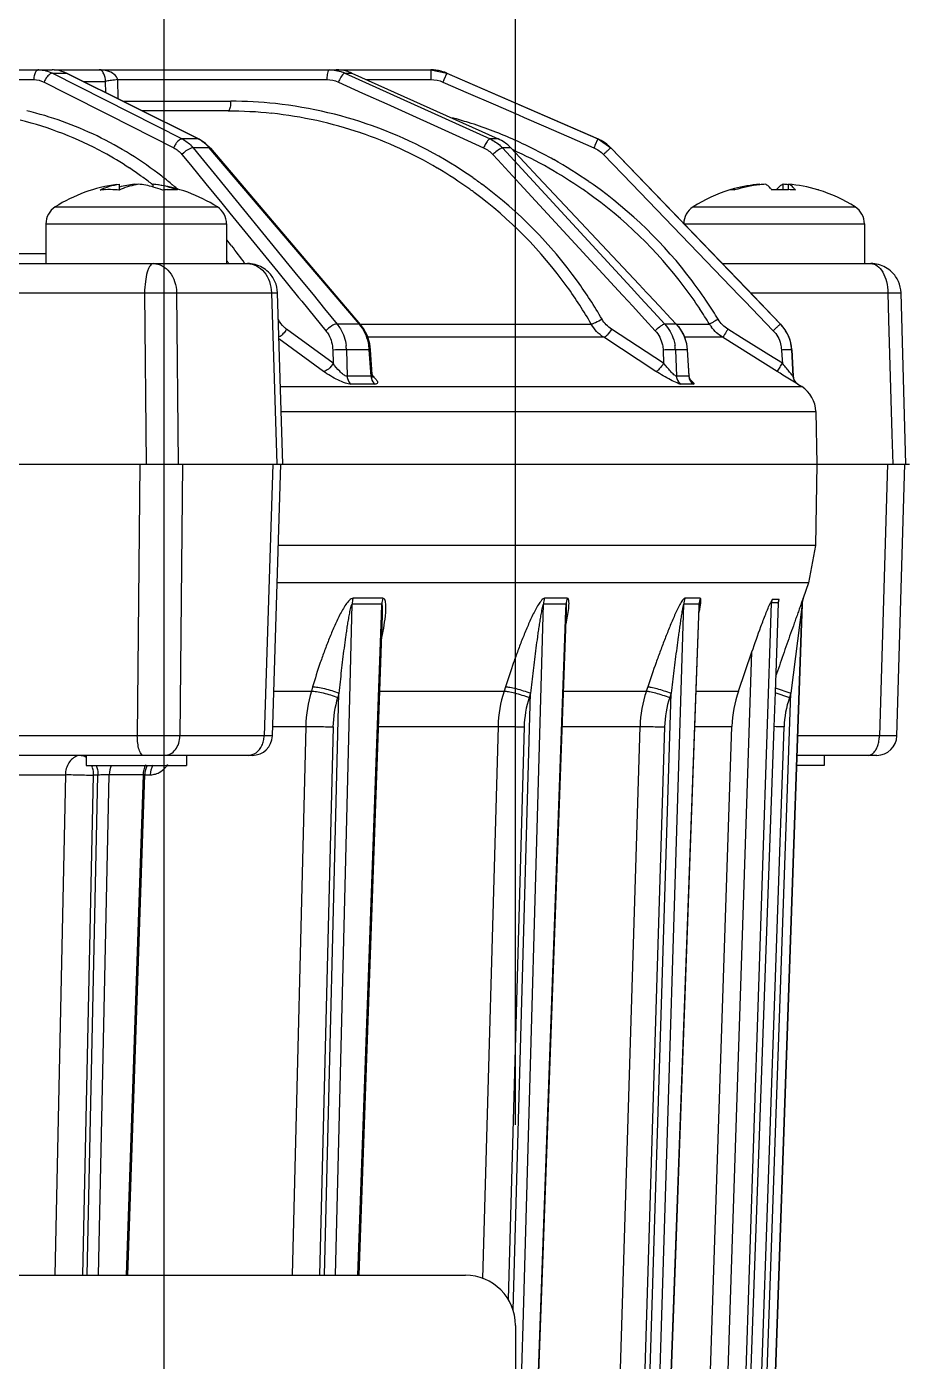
# Model space of a CAD drawing. Header units: millimetres. Extents: x -6 to 705, y -10 to 538.
# Drawn here: x 644.23 to 653.02, y 327.87 to 341.17 of the extents above; entities that cross this region are included whole.
import ezdxf

# ---------------------------------------------------------------- set-up
doc = ezdxf.new("R2010")
doc.units = ezdxf.units.MM
doc.layers.add('02___PRT_ALL_AXES', color=7, linetype='Continuous')
doc.layers.add('\\M+5B1EA\\M+5D7A2\\M+5B2E3', color=7, linetype='Continuous', lineweight=25)

msp = doc.modelspace()

# ---------------------------------------------------------------- linework, layer by layer
at = {"color": 0, "linetype": 'Continuous', "lineweight": -3}
for p, q in [((641.341, 340.742), (644.484, 340.742)), ((644.488, 340.709), (644.623, 340.709)), ((644.488, 340.709), (645.779, 340.053)), ((644.505, 340.742), (648.257, 340.742)), ((644.623, 340.709), (644.633, 340.706)), ((645.937, 340.053), (644.623, 340.709)), ((645.947, 340.051), (644.633, 340.706)), ((647.399, 340.709), (647.469, 340.709)), ((647.399, 340.709), (648.846, 340.053)), ((647.469, 340.709), (648.928, 340.053)), ((648.256, 340.742), (648.256, 340.645)), ((648.257, 340.742), (648.416, 340.709)), ((648.416, 340.709), (648.386, 340.643)), ((648.416, 340.709), (648.416, 340.709)), ((648.416, 340.709), (649.921, 340.053)), ((648.416, 340.709), (649.92, 340.053)), ((642.434, 340.645), (644.3, 340.645)), ((644.404, 340.62), (644.619, 340.511)), ((644.428, 340.665), (644.415, 340.643)), ((644.794, 340.626), (645.016, 340.626)), ((645.019, 340.514), (645.016, 340.626)), ((645.027, 340.629), (645.017, 340.626)), ((645.138, 340.645), (647.22, 340.645)), ((645.143, 340.452), (645.138, 340.645)), ((647.335, 340.62), (647.576, 340.511)), ((647.61, 340.645), (648.256, 340.645)), ((648.376, 340.62), (648.627, 340.511)), ((644.619, 340.511), (645.049, 340.293)), ((646.262, 340.428), (645.19, 340.428)), ((647.576, 340.511), (647.817, 340.402)), ((648.627, 340.511), (648.878, 340.402)), ((645.049, 340.293), (645.695, 339.965)), ((646.236, 340.332), (645.384, 340.332)), ((646.236, 340.332), (646.236, 340.332)), ((647.817, 340.402), (648.541, 340.074)), ((648.878, 340.402), (649.128, 340.293)), ((649.128, 340.293), (649.185, 340.268)), ((649.185, 340.268), (649.379, 340.184)), ((649.379, 340.184), (649.63, 340.074)), ((645.937, 340.053), (645.779, 340.053)), ((645.937, 340.053), (645.947, 340.051)), ((648.541, 340.074), (648.782, 339.965)), ((648.928, 340.053), (648.846, 340.053)), ((649.63, 340.074), (649.88, 339.965)), ((649.92, 340.053), (649.89, 339.988)), ((649.921, 340.053), (649.92, 340.053)), ((649.921, 340.053), (650.049, 339.964)), ((645.795, 339.916), (645.777, 339.898)), ((645.777, 339.898), (645.862, 339.795)), ((646.049, 339.964), (645.889, 339.964)), ((645.889, 339.964), (645.961, 339.876)), ((646.795, 339.088), (646.049, 339.964)), ((647.557, 338.204), (646.063, 339.96)), ((648.874, 339.898), (648.923, 339.845)), ((649.052, 339.964), (648.97, 339.964)), ((648.97, 339.964), (649.008, 339.923)), ((649.008, 339.923), (649.238, 339.673)), ((649.052, 339.964), (649.326, 339.673)), ((649.977, 339.898), (650.257, 339.607)), ((650.049, 339.964), (650.049, 339.964)), ((650.049, 339.964), (651.739, 338.209)), ((650.049, 339.964), (651.399, 338.562)), ((645.862, 339.795), (646.015, 339.607)), ((645.961, 339.876), (646.127, 339.673)), ((648.923, 339.845), (649.143, 339.607)), ((646.127, 339.673), (646.843, 338.795)), ((649.238, 339.673), (650.25, 338.574)), ((649.326, 339.673), (650.33, 338.603)), ((645.154, 339.546), (645.154, 339.602)), ((645.303, 339.596), (645.303, 339.602)), ((645.491, 339.574), (645.491, 339.602)), ((646.015, 339.607), (646.174, 339.412)), ((649.143, 339.607), (650.165, 338.496)), ((650.257, 339.607), (651.328, 338.494)), ((651.255, 339.548), (651.239, 339.547)), ((651.531, 339.597), (651.531, 339.602)), ((651.652, 339.547), (651.654, 339.547)), ((651.765, 339.548), (651.765, 339.602)), ((651.819, 339.548), (651.819, 339.602)), ((652.116, 339.545), (652.121, 339.544)), ((644.515, 339.376), (646.13, 339.376)), ((646.174, 339.412), (646.253, 339.315)), ((650.867, 339.376), (652.483, 339.376)), ((646.253, 339.315), (646.492, 339.022)), ((644.422, 339.207), (646.222, 339.207)), ((647.044, 338.795), (646.795, 339.088)), ((650.778, 339.207), (652.575, 339.207)), ((646.492, 339.022), (646.731, 338.73)), ((644.422, 338.909), (642.618, 338.909)), ((642.782, 338.812), (645.811, 338.812)), ((646.123, 338.812), (646.429, 338.812)), ((646.731, 338.73), (646.939, 338.475)), ((646.843, 338.795), (646.932, 338.687)), ((646.932, 338.687), (647.083, 338.502)), ((647.294, 338.502), (647.044, 338.795)), ((651.159, 338.812), (652.639, 338.812)), ((650.25, 338.574), (650.316, 338.502)), ((650.33, 338.603), (650.404, 338.524)), ((651.399, 338.562), (651.739, 338.209)), ((642.909, 338.52), (645.405, 338.52)), ((645.405, 338.52), (645.42, 336.812)), ((645.723, 338.52), (645.738, 336.812)), ((645.723, 338.52), (646.668, 338.52)), ((646.668, 338.52), (646.729, 338.521)), ((646.668, 338.52), (646.721, 336.812)), ((646.783, 336.812), (646.729, 338.521)), ((646.939, 338.475), (646.97, 338.436)), ((646.97, 338.436), (647.098, 338.28)), ((647.083, 338.502), (647.197, 338.362)), ((647.544, 338.209), (647.294, 338.502)), ((650.165, 338.496), (650.221, 338.436)), ((650.221, 338.436), (650.264, 338.389)), ((650.316, 338.502), (650.348, 338.467)), ((650.348, 338.467), (650.473, 338.332)), ((650.404, 338.524), (650.425, 338.502)), ((650.425, 338.502), (650.53, 338.391)), ((651.328, 338.494), (651.384, 338.436)), ((651.384, 338.436), (651.667, 338.143)), ((651.44, 338.52), (652.808, 338.52)), ((652.808, 338.52), (652.816, 338.25)), ((652.988, 336.812), (652.939, 338.521)), ((647.197, 338.362), (647.322, 338.209)), ((650.264, 338.389), (650.388, 338.254)), ((650.473, 338.332), (650.586, 338.209)), ((650.53, 338.391), (650.647, 338.266)), ((647.283, 337.819), (646.819, 338.158)), ((647.098, 338.28), (647.21, 338.143)), ((647.544, 338.209), (647.322, 338.209)), ((647.557, 338.209), (649.853, 338.209)), ((647.586, 338.165), (647.557, 338.204)), ((650.315, 337.988), (650.055, 338.158)), ((650.388, 338.254), (650.491, 338.143)), ((650.701, 338.209), (650.586, 338.209)), ((650.647, 338.266), (650.701, 338.209)), ((650.701, 338.209), (651.032, 338.209)), ((650.704, 338.208), (650.701, 338.209)), ((650.737, 338.168), (650.704, 338.208)), ((650.779, 338.094), (650.737, 338.168)), ((651.351, 338.073), (651.215, 338.158)), ((651.739, 338.209), (651.739, 338.209)), ((652.816, 338.25), (652.849, 337.113)), ((647.187, 337.738), (646.743, 338.062)), ((649.978, 338.077), (647.629, 338.077)), ((650.498, 337.738), (649.978, 338.077)), ((651.162, 338.077), (650.785, 338.077)), ((651.164, 338.079), (651.162, 338.077)), ((651.704, 337.738), (651.162, 338.077)), ((651.569, 337.936), (651.351, 338.073)), ((647.279, 337.95), (647.283, 337.819)), ((647.415, 337.952), (647.422, 337.69)), ((647.643, 337.952), (647.415, 337.952)), ((647.66, 337.69), (647.643, 337.952)), ((647.653, 337.953), (647.656, 337.953)), ((647.672, 337.705), (647.656, 337.953)), ((650.488, 337.876), (650.315, 337.988)), ((650.57, 337.95), (650.575, 337.819)), ((650.692, 337.952), (650.703, 337.69)), ((650.81, 337.952), (650.692, 337.952)), ((650.813, 337.953), (650.81, 337.952)), ((650.81, 337.952), (650.826, 337.69)), ((650.829, 337.693), (650.813, 337.953)), ((651.622, 337.904), (651.569, 337.936)), ((651.757, 337.819), (651.622, 337.904)), ((651.75, 337.95), (651.755, 337.852)), ((651.85, 337.952), (651.864, 337.69)), ((651.851, 337.952), (651.85, 337.952)), ((651.865, 337.69), (651.851, 337.952)), ((650.575, 337.819), (650.488, 337.876)), ((651.731, 337.778), (651.706, 337.74)), ((651.755, 337.852), (651.757, 337.819)), ((647.66, 337.69), (647.422, 337.69)), ((650.826, 337.69), (650.703, 337.69)), ((651.706, 337.74), (651.704, 337.738)), ((651.734, 337.719), (651.704, 337.738)), ((651.763, 337.701), (651.734, 337.719)), ((651.911, 337.61), (651.763, 337.701)), ((651.865, 337.69), (651.864, 337.69)), ((646.758, 337.586), (651.95, 337.586)), ((647.701, 337.61), (647.463, 337.61)), ((650.871, 337.61), (650.748, 337.61)), ((646.766, 337.337), (652.091, 337.337)), ((652.849, 337.113), (652.858, 336.812)), ((643.97, 336.812), (646.842, 336.812)), ((645.357, 336.812), (645.332, 334.107)), ((645.781, 336.812), (645.757, 334.107)), ((646.681, 336.812), (646.595, 334.107)), ((646.678, 334.106), (646.763, 336.812)), ((646.842, 336.812), (652.1, 336.812)), ((652.1, 336.812), (652.086, 336.004)), ((652.1, 336.812), (653.022, 336.812)), ((652.803, 336.812), (652.724, 334.107)), ((652.898, 334.106), (652.977, 336.812)), ((652.086, 336.004), (646.737, 336.004)), ((652.086, 336.004), (652.019, 335.63)), ((652.019, 335.63), (646.726, 335.63)), ((652.019, 335.63), (651.966, 335.477)), ((647.305, 328.732), (647.471, 335.419)), ((647.767, 335.419), (647.471, 335.419)), ((647.777, 335.477), (647.481, 335.477)), ((647.763, 335.304), (647.767, 335.419)), ((649.175, 328.23), (649.378, 335.419)), ((649.604, 335.419), (649.378, 335.419)), ((649.614, 335.477), (649.388, 335.477)), ((649.602, 335.355), (649.604, 335.419)), ((650.376, 322.537), (650.775, 335.419)), ((650.459, 322.537), (650.927, 335.391)), ((650.928, 335.419), (650.775, 335.419)), ((650.939, 335.477), (650.785, 335.477)), ((650.927, 335.391), (650.928, 335.419)), ((650.943, 335.475), (650.939, 335.477)), ((651.222, 322.537), (651.65, 335.431)), ((651.955, 335.419), (651.505, 322.537)), ((651.505, 322.537), (651.954, 335.419)), ((651.638, 335.43), (651.65, 335.431)), ((651.716, 335.431), (651.65, 335.431)), ((651.723, 335.466), (651.656, 335.466)), ((651.716, 335.431), (651.694, 334.829)), ((651.716, 335.424), (651.716, 335.431)), ((651.954, 335.419), (651.843, 334.531)), ((651.955, 335.419), (651.954, 335.419)), ((651.955, 335.419), (651.966, 335.477)), ((651.966, 335.477), (651.965, 335.477)), ((647.541, 328.732), (647.773, 335.304)), ((647.738, 334.583), (647.763, 335.304)), ((649.138, 322.537), (649.602, 335.355)), ((649.375, 328.934), (649.608, 335.354)), ((651.042, 322.541), (651.454, 334.942)), ((651.32, 334.552), (651.454, 334.942)), ((651.694, 334.829), (651.684, 334.543)), ((647.078, 334.595), (647.066, 334.552)), ((647.53, 328.732), (647.738, 334.583)), ((648.999, 334.595), (648.985, 334.552)), ((650.416, 334.595), (650.402, 334.552)), ((651.685, 334.585), (651.843, 334.531)), ((646.692, 334.552), (647.066, 334.552)), ((647.196, 328.732), (647.34, 334.531)), ((647.34, 334.531), (647.328, 334.489)), ((647.747, 334.552), (648.985, 334.552)), ((649.075, 328.387), (649.249, 334.531)), ((649.249, 334.531), (649.235, 334.489)), ((649.579, 334.552), (650.402, 334.552)), ((650.278, 322.539), (650.65, 334.531)), ((650.65, 334.531), (650.635, 334.489)), ((650.899, 334.552), (651.32, 334.552)), ((651.425, 322.539), (651.843, 334.531)), ((651.684, 334.543), (651.672, 334.196)), ((651.683, 334.538), (651.828, 334.489)), ((651.843, 334.531), (651.828, 334.489)), ((646.678, 334.2), (647.01, 334.2)), ((647.01, 334.2), (646.874, 328.732)), ((647.282, 334.195), (647.146, 328.732)), ((647.734, 334.2), (648.926, 334.2)), ((648.926, 334.2), (648.771, 328.7)), ((649.186, 334.195), (649.025, 328.492)), ((649.566, 334.2), (650.339, 334.2)), ((650.339, 334.2), (650.134, 327.534)), ((650.583, 334.195), (650.378, 327.529)), ((650.886, 334.2), (651.255, 334.2)), ((651.034, 327.534), (651.255, 334.2)), ((651.672, 334.196), (651.436, 327.622)), ((651.773, 334.195), (651.542, 327.529)), ((645.332, 334.107), (643.593, 334.107)), ((646.595, 334.107), (645.757, 334.107)), ((646.678, 334.106), (646.595, 334.107)), ((652.724, 334.107), (651.909, 334.107)), ((646.478, 333.912), (643.811, 333.912)), ((652.698, 333.912), (651.903, 333.912)), ((643.661, 333.719), (644.616, 333.719)), ((644.616, 333.719), (644.51, 328.732)), ((644.894, 333.714), (644.788, 328.732)), ((644.834, 328.732), (644.94, 333.714)), ((644.94, 333.714), (644.894, 333.714)), ((644.946, 328.732), (645.052, 333.719)), ((645.39, 333.719), (645.052, 333.719)), ((645.39, 333.719), (645.221, 328.732)), ((645.237, 328.732), (645.406, 333.719)), ((645.406, 333.719), (645.39, 333.719)), ((645.406, 333.719), (645.465, 333.719)), ((649.144, 322.537), (649.375, 328.934)), ((640.382, 328.732), (648.6, 328.732)), ((649.1, 328.232), (649.1, 298.232)), ((649.1, 325.557), (649.175, 328.23))]:
    msp.add_line(p, q, dxfattribs=at)
for points in [[(644.633, 340.706), (644.605, 340.719), (644.572, 340.73)], [(646.063, 339.959), (646.012, 340.009), (645.947, 340.051)], [(647.656, 337.953), (647.649, 338.012), (647.625, 338.092), (647.586, 338.165)], [(650.813, 337.953), (650.805, 338.013), (650.779, 338.094)], [(647.67, 337.688), (647.677, 337.681), (647.679, 337.678), (647.677, 337.682), (647.673, 337.694), (647.672, 337.705)], [(650.84, 337.651), (650.845, 337.647), (650.846, 337.646), (650.843, 337.649), (650.838, 337.658), (650.832, 337.672), (650.829, 337.69), (650.829, 337.693)], [(650.462, 322.537), (650.695, 328.934), (650.929, 335.391)], [(651.716, 335.424), (651.716, 335.425), (651.717, 335.431), (651.717, 335.434)]]:
    msp.add_lwpolyline(points, dxfattribs=at)
for centre, radius, start, end in [((644.484, 340.44), 0.301, 85.1876, 89.9934), ((644.483, 340.435), 0.307, 74.4993, 85.1538), ((644.479, 340.422), 0.321, 63.4247, 74.4489), ((647.314, 340.365), 0.377, 74.5787, 89.9508), ((647.245, 340.366), 0.376, 65.6545, 69.9564), ((647.313, 340.362), 0.38, 70.2644, 74.5539), ((647.313, 340.361), 0.381, 65.798, 70.2662), ((648.256, 340.342), 0.4, 86.4144, 89.9987), ((648.256, 340.341), 0.4, 82.705, 86.4156), ((648.256, 340.341), 0.4, 82.7047, 86.4162), ((648.256, 340.342), 0.4, 78.8589, 82.7028), ((648.256, 340.342), 0.4, 74.8746, 78.8587), ((648.256, 340.342), 0.4, 74.8739, 78.8587), ((648.256, 340.341), 0.4, 70.7422, 74.8713), ((648.256, 340.342), 0.4, 66.4645, 70.7443), ((644.493, 340.642), 0.193, 171.4915, 179.0109), ((644.599, 340.543), 0.21, 151.4036, 158.3692), ((647.588, 340.642), 0.368, 175.578, 179.4974), ((647.696, 340.465), 0.393, 152.9913, 156.706), ((654.631, 337.893), 6.823, 156.2247, 156.4364), ((646.261, 336.221), 4.208, 83.9069, 89.9817), ((646.235, 336.22), 4.111, 83.9118, 89.9845), ((646.234, 336.218), 4.114, 71.2394, 83.8952), ((646.258, 336.215), 4.214, 55.0301, 83.8763), ((647.268, 335.93), 4.498, 72.3627, 74.4576), ((647.268, 335.931), 4.498, 66.4422, 72.3625), ((646.22, 336.19), 4.145, 59.5567, 71.1893), ((648.769, 339.7), 0.387, 55.1277, 65.7707), ((648.765, 339.696), 0.393, 47.2853, 55.1163), ((647.264, 335.925), 4.504, 60.5325, 66.4335), ((649.76, 339.687), 0.4, 63.0145, 66.46), ((649.76, 339.686), 0.4, 59.4533, 63.0156), ((649.761, 339.687), 0.4, 51.952, 59.4514), ((645.89, 339.888), 0.21, 151.4045, 158.3691), ((645.605, 339.731), 0.368, 39.347, 43.3665), ((649.143, 339.81), 0.393, 152.9917, 156.7059), ((649.215, 339.553), 0.485, 131.5628, 134.59), ((648.684, 339.7), 0.389, 42.7042, 46.724), ((648.763, 339.693), 0.397, 43.1419, 47.2908), ((647.264, 335.927), 4.406, 60.5468, 65.7285), ((656.135, 337.237), 6.823, 156.2246, 156.4363), ((652.608, 337.162), 3.797, 133.4984, 133.8807), ((649.76, 339.686), 0.4, 48.0019, 51.9492), ((649.76, 339.687), 0.4, 43.9179, 48.0036), ((643.244, 336.718), 3.649, 54.4631, 56.5885), ((646.201, 336.157), 4.183, 54.2421, 59.5532), ((647.264, 335.927), 4.405, 55.4876, 60.548), ((647.263, 335.923), 4.507, 55.228, 60.5341), ((643.229, 336.696), 3.676, 53.9897, 54.4651), ((643.215, 336.676), 3.7, 52.1238, 53.9882), ((643.242, 336.665), 3.815, 51.1082, 52.2789), ((643.229, 336.649), 3.835, 50.2576, 51.1084), ((646.224, 336.155), 4.282, 53.5094, 55.1101), ((647.274, 335.938), 4.488, 54.6345, 55.2247), ((645.052, 338.601), 0.948, 92.2168, 95.5218), ((645.45, 338.917), 0.696, 115.2021, 115.6864), ((645.399, 338.677), 0.93, 95.8913, 105.278), ((645.227, 339.014), 0.593, 80.7837, 82.6402), ((645.417, 339.014), 0.593, 97.3598, 99.2166), ((645.245, 338.672), 0.936, 74.7492, 84.0815), ((645.397, 338.686), 0.921, 82.6265, 84.1196), ((645.235, 338.637), 0.971, 69.0062, 74.7394), ((645.662, 338.859), 0.69, 92.6802, 96.5236), ((645.66, 338.901), 0.647, 90.0057, 92.6844), ((643.219, 336.637), 3.851, 49.7595, 50.2578), ((643.208, 336.624), 3.868, 49.1543, 49.7594), ((646.201, 336.157), 4.183, 53.5272, 54.2419), ((646.145, 336.091), 4.269, 35.6781, 53.4558), ((646.169, 336.091), 4.366, 35.6851, 53.441), ((647.275, 335.943), 4.387, 54.6592, 55.4846), ((647.251, 335.916), 4.422, 37.0527, 54.6025), ((647.271, 335.934), 4.494, 36.9992, 54.6364), ((651.253, 339.484), 0.0641, 102.4553, 107.1207), ((651.65, 338.177), 1.43, 106.2657, 106.7113), ((651.65, 338.178), 1.429, 105.4775, 106.2657), ((651.65, 338.179), 1.428, 105.0303, 105.4774), ((651.649, 338.182), 1.425, 94.7267, 105.0326), ((651.703, 338.181), 1.427, 96.8904, 107.1001), ((651.702, 338.185), 1.422, 94.7214, 96.8839), ((651.771, 337.992), 1.556, 88.2369, 94.321), ((651.578, 337.974), 1.575, 86.4802, 87.2559), ((651.648, 338.185), 1.422, 83.1422, 85.2786), ((651.701, 338.182), 1.425, 73.2889, 85.2739), ((651.772, 338.026), 1.523, 85.6382, 88.2335), ((651.7, 338.177), 1.43, 72.9026, 73.2954), ((652.098, 339.484), 0.0641, 72.8805, 77.6911), ((644.622, 339.207), 0.2, 122.5789, 180), ((646.022, 339.207), 0.2, 0, 57.4211), ((650.975, 339.207), 0.2, 122.5789, 179.2744), ((652.375, 339.207), 0.2, 0, 57.4211), ((642.986, 336.408), 4.177, 38.1414, 39.1833), ((642.927, 336.362), 4.253, 35.2299, 38.1348), ((642.879, 336.351), 4.169, 36.2424, 36.6174), ((646.076, 336.038), 4.357, 29.8831, 35.7081), ((646.096, 336.035), 4.458, 29.8904, 35.7149), ((647.26, 335.928), 4.408, 33.5376, 37.0059), ((647.259, 335.924), 4.509, 33.5849, 37.0079), ((647.278, 335.937), 4.486, 31.1503, 33.5846), ((647.28, 335.941), 4.383, 31.1487, 33.5372), ((650.831, 337.797), 0.485, 131.5638, 134.5886), ((650.409, 337.935), 0.4, 38.4473, 43.1378), ((651.374, 338.416), 0.4, 211.1545, 216.221), ((651.451, 337.931), 0.4, 3, 43.9191), ((651.451, 337.931), 0.4, 39.6922, 43.9117), ((651.45, 337.931), 0.4, 31.8289, 39.69), ((651.45, 337.931), 0.4, 25.0519, 31.8213), ((651.45, 337.931), 0.4, 21.4219, 25.0465), ((651.451, 337.931), 0.4, 14.7248, 21.4221), ((651.45, 337.931), 0.4, 10.6491, 14.7156), ((646.956, 337.937), 0.459, 1.8391, 7.1228), ((647.566, 339.078), 1.129, 273.9266, 274.4199), ((650.279, 337.934), 0.413, 2.506, 8.3834), ((651.45, 337.935), 0.301, 3.0001, 14.8472), ((651.45, 337.931), 0.401, 3.0035, 10.6533), ((651.45, 337.931), 0.4, 2.9917, 8.4134), ((647.892, 340.235), 4.558, 327.3788, 327.9889), ((651.963, 337.695), 0.1, 182.9941, 238.0045), ((651.964, 337.695), 0.1, 183, 224.25), ((651.791, 337.331), 0.3, 1, 58), ((649.594, 335.412), 0.217, 162.3203, 178.1438), ((649.819, 335.412), 0.215, 162.1818, 178.1366), ((650.983, 335.411), 0.208, 161.5278, 178.0386), ((651.135, 335.412), 0.207, 161.4347, 178.0335), ((656.404, 333.036), 5.333, 152.893, 153.3205), ((651.771, 335.427), 0.121, 161.1665, 178.1679), ((651.837, 335.426), 0.121, 160.9925, 177.9688), ((652.155, 335.411), 0.201, 160.8591, 177.9518), ((648.37, 334.167), 1.36, 163.5238, 178.5985), ((648.412, 334.168), 1.131, 163.5418, 178.655), ((650.217, 334.163), 1.292, 162.4446, 178.353), ((650.26, 334.165), 1.075, 162.4569, 178.3956), ((651.581, 334.16), 1.242, 161.6117, 178.1844), ((651.617, 334.163), 1.034, 161.6188, 178.2152), ((652.469, 334.159), 1.215, 161.0899, 178.0605), ((652.777, 334.159), 1.004, 160.8569, 177.9702), ((651.201, 317.855), 16.35, 87.996, 88.3522), ((646.478, 334.112), 0.2, 270, 358.2012), ((646.348, 334.112), 0.248, 346.9358, 358.7661), ((652.698, 334.112), 0.2, 270, 358.3281), ((652.381, 334.112), 0.343, 350.6561, 359.1552), ((644.627, 333.724), 0.266, 14.5085, 19.4561), ((645.636, 333.712), 0.246, 166.5232, 178.3616), ((645.606, 333.712), 0.2, 150.5624, 178.0521), ((645.387, 334), 0.307, 316.7673, 319.7627), ((645.367, 334.017), 0.334, 319.7772, 323.7583), ((648.6, 328.232), 0.5, 0, 90)]:
    msp.add_arc(centre, radius, start, end, dxfattribs=at)
for points, knots in [([(644.35, 340.742), (644.345, 340.742), (644.329, 340.736), (644.311, 340.709), (644.305, 340.685), (644.303, 340.67)], [0, 0, 0, 0, 0.180124, 0.53265, 1, 1, 1, 1]), ([(644.488, 340.709), (644.478, 340.709), (644.453, 340.696), (644.437, 340.677), (644.428, 340.665)], [0, 0, 0, 0, 0.415943, 1, 1, 1, 1]), ([(645.137, 340.645), (645.132, 340.665), (645.101, 340.706), (645.032, 340.735), (644.979, 340.742), (644.954, 340.742)], [0, 0, 0, 0, 0.279283, 0.647199, 1, 1, 1, 1]), ([(645.016, 340.626), (645.015, 340.652), (645.008, 340.692), (644.985, 340.728), (644.974, 340.735)], [0, 0, 0, 0, 0.665381, 1, 1, 1, 1]), ([(647.245, 340.742), (647.237, 340.742), (647.224, 340.71), (647.222, 340.688), (647.221, 340.67)], [0, 0, 0, 0, 0.323668, 1, 1, 1, 1]), ([(647.399, 340.709), (647.396, 340.709), (647.386, 340.703), (647.367, 340.682), (647.354, 340.66), (647.346, 340.643)], [0, 0, 0, 0, 0.132891, 0.352343, 1, 1, 1, 1]), ([(645.137, 340.645), (645.116, 340.641), (645.079, 340.636), (645.042, 340.633), (645.027, 340.629)], [0, 0, 0, 0, 0.568387, 1, 1, 1, 1]), ([(646.262, 340.428), (646.262, 340.409), (646.259, 340.378), (646.251, 340.344), (646.243, 340.335)], [0, 0, 0, 0, 0.616413, 1, 1, 1, 1]), ([(645.576, 339.682), (645.376, 339.837), (644.947, 340.105), (644.472, 340.276), (644.231, 340.334)], [0, 0, 0, 0, 0.504713, 1, 1, 1, 1]), ([(645.254, 339.763), (645.17, 339.819), (644.829, 340.023), (644.454, 340.17), (644.166, 340.239)], [0, 0, 0, 0, 0.253293, 1, 1, 1, 1]), ([(645.734, 340.028), (645.731, 340.025), (645.721, 340.013), (645.712, 339.999), (645.706, 339.988)], [0, 0, 0, 0, 0.236304, 1, 1, 1, 1]), ([(645.779, 340.053), (645.776, 340.053), (645.758, 340.05), (645.744, 340.038), (645.734, 340.028)], [0, 0, 0, 0, 0.198815, 1, 1, 1, 1]), ([(646.049, 339.964), (646.041, 339.973), (646.008, 340.009), (645.969, 340.037), (645.937, 340.053)], [0, 0, 0, 0, 0.255893, 1, 1, 1, 1]), ([(648.838, 340.05), (648.829, 340.045), (648.813, 340.024), (648.8, 340.002), (648.793, 339.988)], [0, 0, 0, 0, 0.402988, 1, 1, 1, 1]), ([(645.856, 339.956), (645.851, 339.954), (645.829, 339.943), (645.809, 339.928), (645.795, 339.916)], [0, 0, 0, 0, 0.229068, 1, 1, 1, 1]), ([(645.889, 339.964), (645.887, 339.964), (645.875, 339.963), (645.864, 339.96), (645.856, 339.956)], [0, 0, 0, 0, 0.205511, 1, 1, 1, 1]), ([(646.049, 339.964), (646.051, 339.964), (646.055, 339.964), (646.061, 339.962), (646.063, 339.96)], [0, 0, 0, 0, 0.297909, 1, 1, 1, 1]), ([(648.97, 339.964), (648.965, 339.964), (648.955, 339.96), (648.928, 339.945), (648.908, 339.929), (648.893, 339.916)], [0, 0, 0, 0, 0.138817, 0.364564, 1, 1, 1, 1]), ([(650.049, 339.964), (650.048, 339.964), (650.046, 339.962), (650.044, 339.961), (650.039, 339.956), (650.029, 339.948), (650.014, 339.934), (650.002, 339.922), (649.995, 339.916)], [0, 0, 0, 0, 0.019635, 0.073711, 0.161041, 0.279913, 0.599134, 1, 1, 1, 1]), ([(644.961, 339.544), (644.991, 339.559), (645.054, 339.584), (645.121, 339.598), (645.154, 339.602)], [0, 0, 0, 0, 0.507111, 1, 1, 1, 1]), ([(645.148, 339.544), (645.137, 339.545), (645.093, 339.548), (645.048, 339.549), (645.015, 339.548)], [0, 0, 0, 0, 0.253641, 1, 1, 1, 1]), ([(645.154, 339.547), (645.181, 339.559), (645.236, 339.581), (645.294, 339.595), (645.322, 339.599)], [0, 0, 0, 0, 0.506436, 1, 1, 1, 1]), ([(645.733, 339.544), (645.698, 339.558), (645.626, 339.58), (645.552, 339.595), (645.515, 339.599)], [0, 0, 0, 0, 0.502821, 1, 1, 1, 1]), ([(645.733, 339.544), (645.727, 339.545), (645.703, 339.547), (645.678, 339.548), (645.66, 339.548)], [0, 0, 0, 0, 0.246533, 1, 1, 1, 1]), ([(651.283, 339.544), (651.281, 339.545), (651.271, 339.547), (651.262, 339.548), (651.255, 339.548)], [0, 0, 0, 0, 0.267261, 1, 1, 1, 1]), ([(651.654, 339.544), (651.648, 339.551), (651.638, 339.564), (651.616, 339.586), (651.598, 339.598), (651.585, 339.602)], [0, 0, 0, 0, 0.292954, 0.554867, 1, 1, 1, 1]), ([(651.765, 339.602), (651.753, 339.598), (651.735, 339.586), (651.714, 339.566), (651.704, 339.554), (651.699, 339.547)], [0, 0, 0, 0, 0.446962, 0.708464, 1, 1, 1, 1]), ([(651.888, 339.544), (651.882, 339.551), (651.872, 339.564), (651.85, 339.586), (651.832, 339.598), (651.819, 339.602)], [0, 0, 0, 0, 0.292954, 0.554867, 1, 1, 1, 1]), ([(645.493, 338.812), (645.48, 338.812), (645.459, 338.792), (645.443, 338.761), (645.424, 338.708), (645.41, 338.627), (645.405, 338.557), (645.405, 338.52)], [0, 0, 0, 0, 0.125186, 0.221785, 0.342797, 0.646742, 1, 1, 1, 1]), ([(645.493, 338.812), (645.523, 338.812), (645.586, 338.795), (645.661, 338.728), (645.71, 338.632), (645.723, 338.558), (645.723, 338.52)], [0, 0, 0, 0, 0.219278, 0.457719, 0.720851, 1, 1, 1, 1]), ([(646.429, 338.812), (646.46, 338.812), (646.525, 338.795), (646.603, 338.728), (646.654, 338.632), (646.667, 338.558), (646.668, 338.52)], [0, 0, 0, 0, 0.223398, 0.463308, 0.72466, 1, 1, 1, 1]), ([(646.729, 338.521), (646.728, 338.559), (646.71, 338.636), (646.665, 338.701), (646.638, 338.727)], [0, 0, 0, 0, 0.499507, 1, 1, 1, 1]), ([(652.639, 338.812), (652.661, 338.812), (652.711, 338.792), (652.764, 338.723), (652.799, 338.629), (652.807, 338.557), (652.808, 338.52)], [0, 0, 0, 0, 0.18446, 0.412222, 0.69061, 1, 1, 1, 1]), ([(652.939, 338.521), (652.937, 338.559), (652.92, 338.636), (652.875, 338.7), (652.848, 338.727)], [0, 0, 0, 0, 0.499524, 1, 1, 1, 1]), ([(645.405, 338.52), (645.434, 338.52), (645.54, 338.522), (645.646, 338.522), (645.723, 338.52)], [0, 0, 0, 0, 0.27207, 1, 1, 1, 1]), ([(652.808, 338.52), (652.826, 338.52), (652.852, 338.521), (652.884, 338.521), (652.903, 338.521), (652.917, 338.521), (652.929, 338.522), (652.934, 338.52), (652.939, 338.521), (652.939, 338.521)], [0, 0, 0, 0, 0.416687, 0.589638, 0.734517, 0.849291, 0.932542, 0.982918, 1, 1, 1, 1]), ([(646.819, 338.158), (646.811, 338.164), (646.777, 338.192), (646.751, 338.228), (646.736, 338.257)], [0, 0, 0, 0, 0.244546, 1, 1, 1, 1]), ([(646.819, 338.158), (646.81, 338.141), (646.787, 338.111), (646.758, 338.087), (646.743, 338.081)], [0, 0, 0, 0, 0.541822, 1, 1, 1, 1]), ([(647.322, 338.209), (647.303, 338.209), (647.261, 338.188), (647.227, 338.161), (647.21, 338.143)], [0, 0, 0, 0, 0.430252, 1, 1, 1, 1]), ([(647.322, 338.209), (647.334, 338.194), (647.379, 338.13), (647.405, 338.053), (647.412, 337.994)], [0, 0, 0, 0, 0.244319, 1, 1, 1, 1]), ([(647.643, 337.952), (647.642, 337.976), (647.63, 338.068), (647.588, 338.156), (647.544, 338.209)], [0, 0, 0, 0, 0.25632, 1, 1, 1, 1]), ([(649.961, 338.257), (649.94, 338.244), (649.91, 338.227), (649.874, 338.213), (649.859, 338.208), (649.853, 338.209)], [0, 0, 0, 0, 0.621093, 0.85775, 1, 1, 1, 1]), ([(650.055, 338.158), (650.042, 338.137), (650.023, 338.11), (649.996, 338.084), (649.983, 338.076), (649.978, 338.077)], [0, 0, 0, 0, 0.635463, 0.865256, 1, 1, 1, 1]), ([(650.586, 338.209), (650.582, 338.209), (650.571, 338.205), (650.545, 338.19), (650.524, 338.173), (650.51, 338.16)], [0, 0, 0, 0, 0.13902, 0.364833, 1, 1, 1, 1]), ([(650.586, 338.209), (650.627, 338.165), (650.668, 338.092), (650.685, 338.014), (650.688, 337.994)], [0, 0, 0, 0, 0.746743, 1, 1, 1, 1]), ([(651.117, 338.257), (651.107, 338.251), (651.087, 338.239), (651.063, 338.225), (651.048, 338.217), (651.04, 338.212), (651.035, 338.21), (651.032, 338.208), (651.032, 338.209)], [0, 0, 0, 0, 0.380357, 0.703342, 0.827289, 0.919862, 0.978007, 1, 1, 1, 1]), ([(651.215, 338.158), (651.209, 338.149), (651.193, 338.123), (651.176, 338.096), (651.164, 338.079)], [0, 0, 0, 0, 0.333047, 1, 1, 1, 1]), ([(651.739, 338.209), (651.738, 338.209), (651.736, 338.206), (651.732, 338.204), (651.725, 338.197), (651.712, 338.186), (651.692, 338.167), (651.676, 338.151), (651.667, 338.143)], [0, 0, 0, 0, 0.020706, 0.077959, 0.169998, 0.293778, 0.61753, 1, 1, 1, 1]), ([(647.21, 338.143), (647.221, 338.13), (647.26, 338.073), (647.278, 338.002), (647.279, 337.95)], [0, 0, 0, 0, 0.243966, 1, 1, 1, 1]), ([(650.491, 338.143), (650.526, 338.104), (650.56, 338.038), (650.569, 337.968), (650.57, 337.95)], [0, 0, 0, 0, 0.746128, 1, 1, 1, 1]), ([(647.415, 337.952), (647.407, 337.953), (647.361, 337.954), (647.316, 337.953), (647.279, 337.95)], [0, 0, 0, 0, 0.189511, 1, 1, 1, 1]), ([(650.692, 337.952), (650.677, 337.954), (650.636, 337.953), (650.595, 337.952), (650.57, 337.95)], [0, 0, 0, 0, 0.38226, 1, 1, 1, 1]), ([(651.85, 337.952), (651.85, 337.953), (651.846, 337.952), (651.841, 337.953), (651.832, 337.953), (651.814, 337.953), (651.786, 337.952), (651.763, 337.951), (651.75, 337.95)], [0, 0, 0, 0, 0.021638, 0.079567, 0.172184, 0.296383, 0.619987, 1, 1, 1, 1]), ([(647.283, 337.819), (647.271, 337.797), (647.244, 337.764), (647.205, 337.738), (647.187, 337.738)], [0, 0, 0, 0, 0.579675, 1, 1, 1, 1]), ([(647.422, 337.69), (647.41, 337.689), (647.382, 337.707), (647.335, 337.749), (647.302, 337.79), (647.283, 337.819)], [0, 0, 0, 0, 0.19943, 0.46494, 1, 1, 1, 1]), ([(650.575, 337.819), (650.563, 337.799), (650.543, 337.771), (650.516, 337.746), (650.504, 337.738), (650.498, 337.738)], [0, 0, 0, 0, 0.635447, 0.865244, 1, 1, 1, 1]), ([(650.703, 337.69), (650.699, 337.689), (650.69, 337.695), (650.67, 337.71), (650.641, 337.739), (650.608, 337.778), (650.586, 337.805), (650.575, 337.819)], [0, 0, 0, 0, 0.060177, 0.162946, 0.426668, 0.713138, 1, 1, 1, 1]), ([(651.864, 337.69), (651.863, 337.688), (651.856, 337.699), (651.85, 337.704), (651.836, 337.722), (651.816, 337.745), (651.789, 337.779), (651.768, 337.805), (651.757, 337.819)], [0, 0, 0, 0, 0.031816, 0.120825, 0.242952, 0.382503, 0.685554, 1, 1, 1, 1]), ([(647.463, 337.61), (647.443, 337.61), (647.397, 337.622), (647.304, 337.662), (647.232, 337.705), (647.187, 337.738)], [0, 0, 0, 0, 0.192605, 0.454136, 1, 1, 1, 1]), ([(647.422, 337.69), (647.423, 337.682), (647.427, 337.652), (647.445, 337.623), (647.463, 337.61)], [0, 0, 0, 0, 0.262301, 1, 1, 1, 1]), ([(647.672, 337.705), (647.672, 337.701), (647.672, 337.693), (647.663, 337.689), (647.66, 337.69)], [0, 0, 0, 0, 0.532096, 1, 1, 1, 1]), ([(647.66, 337.69), (647.66, 337.682), (647.665, 337.652), (647.682, 337.623), (647.701, 337.61)], [0, 0, 0, 0, 0.261837, 1, 1, 1, 1]), ([(647.674, 337.695), (647.683, 337.686), (647.7, 337.67), (647.718, 337.647), (647.73, 337.625), (647.721, 337.614), (647.716, 337.612)], [0, 0, 0, 0, 0.375934, 0.666577, 0.858066, 1, 1, 1, 1]), ([(650.748, 337.61), (650.734, 337.61), (650.699, 337.626), (650.64, 337.653), (650.57, 337.693), (650.522, 337.722), (650.498, 337.738)], [0, 0, 0, 0, 0.147741, 0.398898, 0.696258, 1, 1, 1, 1]), ([(650.703, 337.69), (650.703, 337.682), (650.708, 337.651), (650.729, 337.623), (650.748, 337.61)], [0, 0, 0, 0, 0.25584, 1, 1, 1, 1]), ([(650.829, 337.693), (650.829, 337.692), (650.829, 337.69), (650.827, 337.689), (650.826, 337.69)], [0, 0, 0, 0, 0.546199, 1, 1, 1, 1]), ([(650.841, 337.653), (650.851, 337.645), (650.862, 337.634), (650.878, 337.619), (650.877, 337.613)], [0, 0, 0, 0, 0.676874, 1, 1, 1, 1]), ([(647.481, 335.477), (647.467, 335.477), (647.439, 335.454), (647.408, 335.413), (647.376, 335.362), (647.337, 335.288), (647.292, 335.193), (647.243, 335.075), (647.197, 334.956), (647.141, 334.796), (647.102, 334.676), (647.078, 334.595)], [0, 0, 0, 0, 0.04226, 0.099341, 0.161205, 0.224812, 0.353885, 0.48368, 0.613435, 0.742848, 1, 1, 1, 1]), ([(647.471, 335.419), (647.47, 335.419), (647.467, 335.415), (647.464, 335.408), (647.46, 335.397), (647.457, 335.384), (647.452, 335.366), (647.447, 335.343), (647.442, 335.316), (647.437, 335.288), (647.43, 335.251), (647.423, 335.204), (647.414, 335.148), (647.404, 335.074), (647.391, 334.98), (647.377, 334.868), (647.364, 334.756), (647.352, 334.643), (647.344, 334.569), (647.34, 334.531)], [0, 0, 0, 0, 0.00503, 0.012246, 0.027095, 0.042395, 0.05794, 0.089141, 0.120467, 0.151849, 0.183256, 0.246114, 0.308992, 0.371874, 0.497615, 0.623308, 0.748942, 0.874508, 1, 1, 1, 1]), ([(647.763, 335.056), (647.771, 335.097), (647.787, 335.177), (647.802, 335.277), (647.809, 335.354), (647.809, 335.4), (647.806, 335.433), (647.801, 335.454), (647.793, 335.472), (647.782, 335.477), (647.777, 335.477)], [0, 0, 0, 0, 0.285231, 0.561113, 0.692702, 0.816035, 0.872401, 0.922729, 0.964755, 1, 1, 1, 1]), ([(647.773, 335.304), (647.774, 335.314), (647.774, 335.334), (647.775, 335.36), (647.774, 335.38), (647.774, 335.395), (647.773, 335.407), (647.77, 335.417), (647.767, 335.419)], [0, 0, 0, 0, 0.264064, 0.526095, 0.655604, 0.783024, 0.906715, 1, 1, 1, 1]), ([(649.388, 335.477), (649.383, 335.477), (649.371, 335.471), (649.351, 335.449), (649.325, 335.412), (649.297, 335.362), (649.26, 335.288), (649.217, 335.192), (649.168, 335.075), (649.123, 334.956), (649.065, 334.796), (649.024, 334.675), (648.999, 334.595)], [0, 0, 0, 0, 0.015521, 0.037676, 0.092666, 0.15365, 0.216951, 0.346308, 0.477039, 0.608117, 0.739118, 1, 1, 1, 1]), ([(649.378, 335.419), (649.377, 335.419), (649.374, 335.415), (649.372, 335.408), (649.369, 335.397), (649.365, 335.384), (649.361, 335.366), (649.357, 335.343), (649.352, 335.316), (649.347, 335.288), (649.341, 335.251), (649.334, 335.204), (649.325, 335.148), (649.315, 335.074), (649.302, 334.98), (649.288, 334.868), (649.274, 334.756), (649.261, 334.643), (649.253, 334.569), (649.249, 334.531)], [0, 0, 0, 0, 0.004433, 0.011401, 0.026056, 0.041258, 0.056734, 0.087861, 0.119152, 0.150522, 0.181932, 0.244823, 0.307759, 0.370716, 0.496641, 0.622549, 0.74842, 0.87424, 1, 1, 1, 1]), ([(649.603, 335.218), (649.608, 335.245), (649.618, 335.296), (649.628, 335.359), (649.632, 335.409), (649.633, 335.441), (649.628, 335.477), (649.614, 335.477)], [0, 0, 0, 0, 0.304693, 0.594374, 0.728796, 0.849965, 1, 1, 1, 1]), ([(649.608, 335.354), (649.608, 335.36), (649.608, 335.372), (649.608, 335.389), (649.608, 335.404), (649.607, 335.413), (649.606, 335.418), (649.604, 335.419)], [0, 0, 0, 0, 0.273428, 0.541944, 0.804683, 0.919047, 1, 1, 1, 1]), ([(650.785, 335.477), (650.782, 335.477), (650.773, 335.47), (650.762, 335.456), (650.749, 335.436), (650.731, 335.405), (650.709, 335.361), (650.684, 335.307), (650.659, 335.25), (650.627, 335.173), (650.588, 335.075), (650.543, 334.956), (650.485, 334.796), (650.443, 334.675), (650.416, 334.595)], [0, 0, 0, 0, 0.012132, 0.032278, 0.057377, 0.085243, 0.14536, 0.208363, 0.272798, 0.338036, 0.469767, 0.60227, 0.734998, 1, 1, 1, 1]), ([(650.775, 335.419), (650.774, 335.419), (650.772, 335.414), (650.77, 335.408), (650.768, 335.397), (650.765, 335.384), (650.761, 335.366), (650.757, 335.343), (650.753, 335.316), (650.748, 335.288), (650.743, 335.251), (650.736, 335.204), (650.728, 335.148), (650.717, 335.074), (650.705, 334.98), (650.69, 334.868), (650.676, 334.756), (650.663, 334.643), (650.654, 334.569), (650.65, 334.531)], [0, 0, 0, 0, 0.003878, 0.010621, 0.025096, 0.040202, 0.05561, 0.08666, 0.117912, 0.149263, 0.180669, 0.243582, 0.306566, 0.369588, 0.495682, 0.621796, 0.747898, 0.87397, 1, 1, 1, 1]), ([(650.927, 335.334), (650.931, 335.348), (650.936, 335.376), (650.943, 335.416), (650.947, 335.446), (650.946, 335.465), (650.945, 335.473), (650.943, 335.475)], [0, 0, 0, 0, 0.307889, 0.594635, 0.840355, 0.936398, 1, 1, 1, 1]), ([(650.929, 335.391), (650.93, 335.396), (650.93, 335.404), (650.93, 335.413), (650.929, 335.417), (650.928, 335.419)], [0, 0, 0, 0, 0.584367, 0.834256, 1, 1, 1, 1]), ([(651.454, 334.942), (651.483, 335.027), (651.528, 335.153), (651.583, 335.298), (651.614, 335.376), (651.63, 335.413), (651.638, 335.43)], [0, 0, 0, 0, 0.515119, 0.768637, 0.890628, 1, 1, 1, 1]), ([(651.965, 335.477), (651.964, 335.476), (651.962, 335.47), (651.958, 335.459), (651.952, 335.443), (651.942, 335.415), (651.929, 335.378), (651.912, 335.33), (651.894, 335.28), (651.87, 335.212), (651.839, 335.124), (651.802, 335.019), (651.752, 334.876), (651.715, 334.769), (651.69, 334.697)], [0, 0, 0, 0, 0.005834, 0.021507, 0.043544, 0.069151, 0.126644, 0.188508, 0.25272, 0.318354, 0.452152, 0.587901, 0.724739, 1, 1, 1, 1]), ([(651.716, 335.42), (651.717, 335.424), (651.72, 335.438), (651.724, 335.451), (651.724, 335.461)], [0, 0, 0, 0, 0.314098, 1, 1, 1, 1]), ([(651.724, 335.461), (651.724, 335.461), (651.724, 335.463), (651.724, 335.466), (651.723, 335.466)], [0, 0, 0, 0, 0.401966, 1, 1, 1, 1]), ([(647.078, 334.595), (647.096, 334.595), (647.135, 334.59), (647.224, 334.572), (647.294, 334.55), (647.34, 334.531)], [0, 0, 0, 0, 0.189423, 0.444105, 1, 1, 1, 1]), ([(648.999, 334.595), (649.013, 334.595), (649.049, 334.59), (649.133, 334.571), (649.201, 334.549), (649.249, 334.531)], [0, 0, 0, 0, 0.167698, 0.414922, 1, 1, 1, 1]), ([(650.416, 334.595), (650.428, 334.595), (650.458, 334.589), (650.512, 334.576), (650.578, 334.556), (650.625, 334.54), (650.65, 334.531)], [0, 0, 0, 0, 0.143313, 0.382147, 0.682797, 1, 1, 1, 1]), ([(647.066, 334.552), (647.083, 334.552), (647.123, 334.548), (647.211, 334.529), (647.281, 334.507), (647.328, 334.489)], [0, 0, 0, 0, 0.189421, 0.444101, 1, 1, 1, 1]), ([(648.985, 334.552), (649, 334.552), (649.035, 334.547), (649.119, 334.528), (649.188, 334.506), (649.235, 334.489)], [0, 0, 0, 0, 0.167697, 0.414919, 1, 1, 1, 1]), ([(650.402, 334.552), (650.414, 334.552), (650.444, 334.546), (650.498, 334.533), (650.564, 334.513), (650.611, 334.497), (650.635, 334.489)], [0, 0, 0, 0, 0.143311, 0.382144, 0.682793, 1, 1, 1, 1]), ([(647.01, 334.2), (647.051, 334.2), (647.141, 334.199), (647.232, 334.197), (647.282, 334.195)], [0, 0, 0, 0, 0.447065, 1, 1, 1, 1]), ([(648.926, 334.2), (648.962, 334.201), (649.049, 334.199), (649.135, 334.197), (649.186, 334.195)], [0, 0, 0, 0, 0.417326, 1, 1, 1, 1]), ([(650.339, 334.2), (650.371, 334.201), (650.452, 334.198), (650.533, 334.197), (650.583, 334.195)], [0, 0, 0, 0, 0.384239, 1, 1, 1, 1]), ([(645.757, 334.107), (645.728, 334.106), (645.587, 334.105), (645.445, 334.106), (645.332, 334.107)], [0, 0, 0, 0, 0.205202, 1, 1, 1, 1]), ([(645.391, 333.912), (645.382, 333.912), (645.369, 333.925), (645.358, 333.946), (645.345, 333.981), (645.336, 334.035), (645.333, 334.082), (645.332, 334.107)], [0, 0, 0, 0, 0.12517, 0.221743, 0.342715, 0.646684, 1, 1, 1, 1]), ([(645.604, 333.912), (645.624, 333.912), (645.666, 333.923), (645.716, 333.968), (645.749, 334.032), (645.757, 334.081), (645.757, 334.107)], [0, 0, 0, 0, 0.2195, 0.457974, 0.721022, 1, 1, 1, 1]), ([(652.898, 334.106), (652.898, 334.106), (652.897, 334.106), (652.895, 334.106), (652.891, 334.106), (652.883, 334.105), (652.87, 334.106), (652.85, 334.106), (652.825, 334.106), (652.782, 334.106), (652.748, 334.106), (652.724, 334.107)], [0, 0, 0, 0, 0.004291, 0.017004, 0.038135, 0.067564, 0.150793, 0.26556, 0.410178, 0.582719, 1, 1, 1, 1]), ([(644.733, 333.905), (644.699, 333.894), (644.637, 333.838), (644.617, 333.76), (644.616, 333.719)], [0, 0, 0, 0, 0.466415, 1, 1, 1, 1]), ([(644.772, 333.912), (644.777, 333.912), (644.795, 333.91), (644.812, 333.902), (644.822, 333.894)], [0, 0, 0, 0, 0.240079, 1, 1, 1, 1]), ([(646.437, 333.912), (646.464, 333.912), (646.523, 333.933), (646.56, 333.981), (646.573, 334.009)], [0, 0, 0, 0, 0.473301, 1, 1, 1, 1]), ([(652.611, 333.912), (652.632, 333.912), (652.664, 333.93), (652.692, 333.969), (652.703, 333.995), (652.708, 334.009)], [0, 0, 0, 0, 0.425964, 0.693697, 1, 1, 1, 1]), ([(644.923, 333.813), (644.926, 333.805), (644.936, 333.773), (644.94, 333.739), (644.94, 333.714)], [0, 0, 0, 0, 0.241831, 1, 1, 1, 1]), ([(645.528, 333.731), (645.536, 333.734), (645.566, 333.749), (645.593, 333.771), (645.611, 333.789)], [0, 0, 0, 0, 0.234805, 1, 1, 1, 1]), ([(644.616, 333.719), (644.635, 333.721), (644.68, 333.719), (644.749, 333.718), (644.822, 333.717), (644.871, 333.713), (644.894, 333.714)], [0, 0, 0, 0, 0.211177, 0.474836, 0.751762, 1, 1, 1, 1]), ([(645.052, 333.719), (645.034, 333.72), (644.997, 333.718), (644.96, 333.716), (644.94, 333.714)], [0, 0, 0, 0, 0.473639, 1, 1, 1, 1]), ([(645.465, 333.719), (645.481, 333.719), (645.503, 333.722), (645.523, 333.729), (645.528, 333.731)], [0, 0, 0, 0, 0.743643, 1, 1, 1, 1])]:
    msp.add_open_spline(points, degree=3, knots=knots, dxfattribs=at)
for points in [[(644.35, 340.742), (644.398, 340.742), (644.446, 340.73), (644.488, 340.709)], [(644.974, 340.735), (644.968, 340.739), (644.961, 340.742), (644.954, 340.742)], [(647.245, 340.742), (647.289, 340.742), (647.333, 340.734), (647.373, 340.719)], [(644.3, 340.645), (644.336, 340.645), (644.372, 340.636), (644.404, 340.62)], [(647.22, 340.645), (647.259, 340.645), (647.299, 340.637), (647.335, 340.62)], [(648.256, 340.645), (648.297, 340.645), (648.339, 340.637), (648.376, 340.62)], [(646.243, 340.335), (646.241, 340.333), (646.239, 340.332), (646.236, 340.332)], [(645.779, 340.053), (645.814, 340.036), (645.846, 340.012), (645.872, 339.983)], [(648.846, 340.053), (648.843, 340.053), (648.841, 340.052), (648.838, 340.05)], [(648.846, 340.053), (648.884, 340.036), (648.92, 340.012), (648.95, 339.983)], [(645.695, 339.965), (645.726, 339.949), (645.755, 339.926), (645.777, 339.898)], [(648.782, 339.965), (648.817, 339.949), (648.849, 339.926), (648.874, 339.898)], [(649.88, 339.965), (649.916, 339.95), (649.949, 339.926), (649.977, 339.898)], [(646.505, 338.802), (646.48, 338.808), (646.455, 338.812), (646.429, 338.812)], [(646.638, 338.727), (646.601, 338.763), (646.554, 338.789), (646.505, 338.802)], [(652.715, 338.802), (652.69, 338.808), (652.664, 338.812), (652.639, 338.812)], [(652.848, 338.727), (652.811, 338.762), (652.764, 338.789), (652.715, 338.802)], [(647.544, 338.209), (647.548, 338.209), (647.554, 338.208), (647.557, 338.204)], [(649.978, 338.077), (649.927, 338.11), (649.883, 338.156), (649.853, 338.209)], [(650.055, 338.158), (650.017, 338.183), (649.984, 338.218), (649.961, 338.257)], [(650.722, 338.184), (650.774, 338.119), (650.805, 338.035), (650.81, 337.952)], [(651.162, 338.077), (651.119, 338.103), (651.081, 338.139), (651.051, 338.179)], [(651.215, 338.158), (651.176, 338.182), (651.141, 338.217), (651.117, 338.257)], [(651.667, 338.143), (651.701, 338.107), (651.728, 338.06), (651.74, 338.012)], [(650.826, 337.69), (650.827, 337.659), (650.845, 337.627), (650.871, 337.61)], [(647.716, 337.612), (647.711, 337.61), (647.706, 337.61), (647.701, 337.61)], [(650.877, 337.613), (650.877, 337.611), (650.873, 337.61), (650.871, 337.61)], [(647.481, 335.477), (647.475, 335.458), (647.472, 335.438), (647.471, 335.419)], [(647.777, 335.477), (647.771, 335.458), (647.768, 335.438), (647.767, 335.419)], [(646.573, 334.009), (646.58, 334.024), (646.585, 334.04), (646.589, 334.056)], [(652.708, 334.009), (652.713, 334.024), (652.717, 334.04), (652.719, 334.056)], [(644.884, 333.79), (644.891, 333.765), (644.894, 333.74), (644.894, 333.714)], [(645.073, 333.812), (645.06, 333.783), (645.053, 333.751), (645.052, 333.719)], [(645.413, 333.816), (645.406, 333.801), (645.401, 333.785), (645.397, 333.769)], [(645.465, 333.719), (645.466, 333.752), (645.474, 333.786), (645.488, 333.816)]]:
    msp.add_open_spline(points, degree=3, dxfattribs=at)
at = {"layer": '02___PRT_ALL_AXES', "color": 0, "linetype": 'Continuous', "lineweight": -3}
for p, q in [((644.422, 339.207), (644.422, 338.812)), ((646.222, 339.207), (646.222, 338.812)), ((652.575, 339.207), (652.575, 338.812)), ((645.74, 338.812), (646.192, 338.812)), ((651.911, 337.61), (651.95, 337.586)), ((652.091, 337.337), (652.1, 336.812)), ((644.822, 333.912), (644.822, 333.812)), ((645.822, 333.912), (645.822, 333.812)), ((652.175, 333.912), (652.175, 333.812)), ((644.822, 333.812), (645.822, 333.812)), ((652.175, 333.812), (651.899, 333.812))]:
    msp.add_line(p, q, dxfattribs=at)
for centre, start, end in [((645.322, 338.112), 97.3825, 122.579), ((645.322, 338.112), 57.421, 82.627), ((651.675, 338.112), 107.1221, 122.579), ((651.675, 338.112), 57.421, 72.7239)]:
    msp.add_arc(centre, 1.5, start, end, dxfattribs=at)
at = {"layer": '\\M+5B1EA\\M+5D7A2\\M+5B2E3', "lineweight": -3}
for p, q in [((649.1, 330.232), (649.1, 361.087)), ((645.6, 326.732), (645.6, 351.754))]:
    msp.add_line(p, q, dxfattribs=at)

doc.saveas('drawing.dxf')
